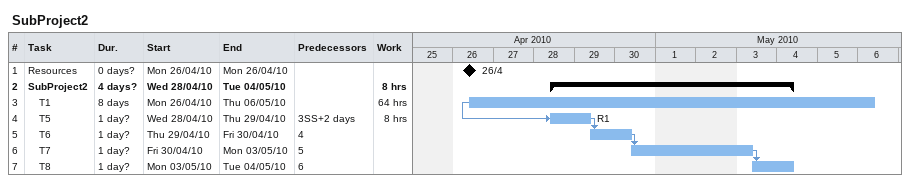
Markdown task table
SubProject2

| ID | Level | Task | Duration | Start | Finish | Predecessors | Resources | Work (h) |
|---|---|---|---|---|---|---|---|---|
| 1 | 1 | Resources | 0d? | 2010-04-26 | 2010-04-26 |  |  |  |
| 2 | 1 | **SubProject2** | 4d? | 2010-04-28 | 2010-05-04 |  |  | 8 |
| 3 | 2 | T1 | 8d | 2010-04-26 | 2010-05-06 |  |  | 64 |
| 4 | 2 | T5 | 1d? | 2010-04-28 | 2010-04-29 | 3SS+2d | R1 | 8 |
| 5 | 2 | T6 | 1d? | 2010-04-29 | 2010-04-30 | 4 |  |  |
| 6 | 2 | T7 | 1d? | 2010-04-30 | 2010-05-03 | 5 |  |  |
| 7 | 2 | T8 | 1d? | 2010-05-03 | 2010-05-04 | 6 |  |  |
